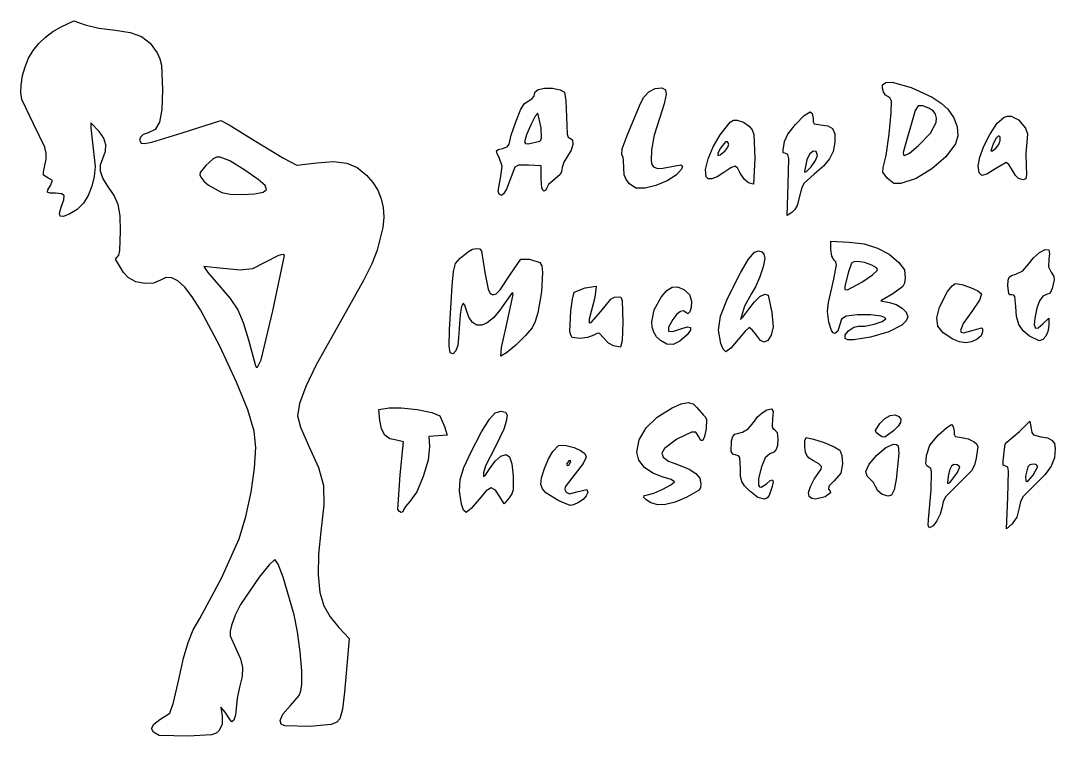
# Model space of a CAD drawing. Extents: x 9 to 275, y 2 to 94.
# Drawn here: x 8.7 to 141.3, y 2.8 to 94.5 of the extents above; entities that cross this region are included whole.
import ezdxf

# ---------------------------------------------------------------- set-up
doc = ezdxf.new("R2010")
doc.units = 0

msp = doc.modelspace()

# ---------------------------------------------------------------- linework, layer by layer
at = {"layer": 'Layer 1'}
for p, q in [((13.933568, 93.708082), (15.547242, 94.497579)), ((15.547242, 94.497579), (16.98968, 93.975795)), ((11.903407, 92.387916), (12.862474, 93.101543)), ((12.862474, 93.101543), (13.933568, 93.708082)), ((16.98968, 93.975795), (18.72854, 93.552859)), ((18.72854, 93.552859), (20.883649, 93.268727)), ((20.883649, 93.268727), (22.772785, 92.999261)), ((22.772785, 92.999261), (24.207067, 92.471511)), ((10.34085, 90.667576), (11.061241, 91.574245)), ((11.061241, 91.574245), (11.903407, 92.387916)), ((24.207067, 92.471511), (25.312226, 91.61704)), ((25.312226, 91.61704), (26.213997, 90.367412)), ((9.747109, 89.674954), (10.34085, 90.667576)), ((26.213997, 90.367412), (26.584507, 89.621832)), ((9.284893, 88.603423), (9.747109, 89.674954)), ((26.584507, 89.621832), (26.790624, 88.803472)), ((8.959076, 87.460029), (9.284893, 88.603423)), ((26.790624, 88.803472), (26.898787, 85.644068)), ((8.729327, 85.272425), (8.774532, 86.251816)), ((8.774532, 86.251816), (8.959076, 87.460029)), ((119.180032, 85.864862), (119.202657, 86.292688)), ((119.202657, 86.292688), (119.616898, 86.584785)), ((119.616898, 86.584785), (120.440391, 86.596081)), ((120.440391, 86.596081), (122.857081, 85.947601)), ((8.893683, 84.389069), (8.729327, 85.272425)), ((26.898787, 85.644068), (26.818501, 83.10321)), ((74.543029, 84.837414), (74.579782, 85.103183)), ((74.579782, 85.103183), (74.659507, 85.362338)), ((74.659507, 85.362338), (75.051096, 85.661955)), ((75.051096, 85.661955), (75.85618, 85.854502)), ((75.85618, 85.854502), (76.906434, 85.840138)), ((76.906434, 85.840138), (77.874976, 85.651699)), ((77.874976, 85.651699), (78.434926, 85.322024)), ((78.434926, 85.322024), (78.607811, 84.242867)), ((88.577155, 84.6483), (89.258975, 85.394196)), ((89.258975, 85.394196), (90.048972, 85.811702)), ((90.048972, 85.811702), (90.911776, 85.87286)), ((90.911776, 85.87286), (91.360701, 85.640261)), ((91.464609, 85.015648), (91.210643, 83.84522)), ((91.360701, 85.640261), (91.464609, 85.015648)), ((119.331403, 85.372433), (119.180032, 85.864862)), ((119.588217, 84.96631), (119.331403, 85.372433)), ((119.881921, 84.797401), (119.588217, 84.96631)), ((122.857081, 85.947601), (125.536624, 84.689903)), ((10.383176, 81.258916), (8.893683, 84.389069)), ((72.841252, 83.135075), (73.313919, 83.884454)), ((73.313919, 83.884454), (74.25726, 84.485491)), ((74.25726, 84.485491), (74.543029, 84.837414)), ((78.607811, 84.242867), (78.682243, 82.186845)), ((86.477929, 79.79655), (88.038881, 83.601973)), ((88.038881, 83.601973), (88.577155, 84.6483)), ((91.210643, 83.84522), (90.585945, 81.975179)), ((120.116549, 84.621734), (119.881921, 84.797401)), ((120.324999, 84.199386), (120.116549, 84.621734)), ((120.314669, 82.670702), (120.324999, 84.199386)), ((123.777959, 83.595981), (123.390481, 83.003128)), ((124.34145, 83.568987), (123.777959, 83.595981)), ((125.137771, 83.289784), (124.34145, 83.568987)), ((125.536624, 84.689903), (126.688682, 83.939679)), ((126.688682, 83.939679), (127.562915, 83.165646)), ((26.818501, 83.10321), (26.53064, 81.478524)), ((72.183025, 81.552943), (72.841252, 83.135075)), ((74.669924, 82.254804), (74.094422, 81.1587)), ((75.028315, 82.623819), (74.669924, 82.254804)), ((75.429277, 80.774718), (75.028315, 82.623819)), ((108.028526, 81.203058), (109.128271, 82.333409)), ((109.128271, 82.333409), (109.913674, 82.821845)), ((109.913674, 82.821845), (110.193082, 82.59482)), ((110.193082, 82.59482), (110.295453, 81.975179)), ((120.040827, 79.946534), (120.314669, 82.670702)), ((123.390481, 83.003128), (123.017345, 81.792056)), ((125.665066, 82.946585), (125.137771, 83.289784)), ((125.991912, 82.519398), (125.665066, 82.946585)), ((126.119734, 82.013429), (125.991912, 82.519398)), ((127.562915, 83.165646), (128.339652, 82.061931)), ((134.764229, 82.11439), (135.220405, 82.268152)), ((135.220405, 82.268152), (135.684967, 82.267439)), ((135.684967, 82.267439), (136.619646, 81.805847)), ((11.804324, 78.279494), (10.383176, 81.258916)), ((17.729268, 81.410734), (17.703866, 80.768238)), ((18.808219, 80.298395), (17.729268, 81.410734)), ((26.53064, 81.478524), (25.964701, 80.56)), ((29.419437, 80.106636), (34.366488, 81.710135)), ((34.366488, 81.710135), (35.430415, 81.133228)), ((35.430415, 81.133228), (38.611008, 79.160895)), ((71.598679, 79.828456), (72.183025, 81.552943)), ((74.094422, 81.1587), (73.559873, 79.886168)), ((78.682243, 82.186845), (78.767253, 79.965066)), ((90.585945, 81.975179), (89.928474, 79.829209)), ((98.402188, 79.858512), (99.652682, 81.501309)), ((99.652682, 81.501309), (100.080149, 81.733947)), ((100.080149, 81.733947), (100.568749, 81.741835)), ((100.568749, 81.741835), (101.366699, 81.474149)), ((101.366699, 81.474149), (102.110232, 80.960085)), ((102.110232, 80.960085), (102.504657, 80.500536)), ((107.049578, 79.933227), (108.028526, 81.203058)), ((110.295453, 81.975179), (110.321911, 81.517979)), ((110.321911, 81.517979), (110.443828, 81.263038)), ((110.443828, 81.263038), (111.22929, 81.128512)), ((111.22929, 81.128512), (112.193703, 81.020485)), ((112.193703, 81.020485), (112.78773, 80.657374)), ((123.017345, 81.792056), (122.14074, 78.659068)), ((125.323297, 80.074901), (126.049956, 81.433885)), ((126.049956, 81.433885), (126.119734, 82.013429)), ((128.339652, 82.061931), (128.776814, 80.890443)), ((132.931225, 79.90023), (133.896642, 81.340179)), ((133.896642, 81.340179), (134.764229, 82.11439)), ((136.619646, 81.805847), (137.529054, 80.736136)), ((17.703866, 80.768238), (17.902657, 79.223512)), ((19.391754, 79.418041), (18.808219, 80.298395)), ((24.070981, 79.577477), (23.966425, 79.192313)), ((24.444202, 79.910576), (24.070981, 79.577477)), ((25.050177, 80.137624), (24.444202, 79.910576)), ((25.964701, 80.56), (25.050177, 80.137624)), ((25.542709, 78.943484), (29.419437, 80.106636)), ((71.347655, 78.652012), (71.598679, 79.828456)), ((73.559873, 79.886168), (73.324342, 78.987868)), ((75.500823, 79.475724), (75.429277, 80.774718)), ((78.767253, 79.965066), (78.897161, 79.547897)), ((85.8304, 78.054446), (86.477929, 79.79655)), ((89.928474, 79.829209), (89.566556, 77.961292)), ((97.504907, 78.31331), (98.402188, 79.858512)), ((102.504657, 80.500536), (102.71543, 79.88987)), ((102.71543, 79.88987), (102.815788, 76.889656)), ((106.626564, 79.026355), (107.049578, 79.933227)), ((112.78773, 80.657374), (113.060153, 79.980629)), ((113.060153, 79.980629), (113.059758, 78.931706)), ((119.648528, 77.214916), (120.040827, 79.946534)), ((123.823326, 78.484101), (125.323297, 80.074901)), ((128.854875, 79.739204), (128.554311, 78.696242)), ((128.776814, 80.890443), (128.854875, 79.739204)), ((132.15936, 78.410617), (132.931225, 79.90023)), ((134.05439, 79.717401), (133.75362, 79.427241)), ((134.263796, 79.547691), (134.05439, 79.717401)), ((137.529054, 80.736136), (137.771791, 79.996834)), ((137.771791, 79.996834), (137.684868, 78.920781)), ((12.010884, 77.459249), (11.804324, 78.279494)), ((17.902657, 79.223512), (18.253889, 75.806707)), ((19.654557, 78.591903), (19.391754, 79.418041)), ((19.604968, 77.754931), (19.654557, 78.591903)), ((23.966425, 79.192313), (24.166446, 78.809074)), ((24.166446, 78.809074), (24.580201, 78.757118)), ((24.580201, 78.757118), (25.542709, 78.943484)), ((38.611008, 79.160895), (42.416055, 76.869813)), ((70.50212, 78.122845), (71.099745, 78.348138)), ((71.099745, 78.348138), (71.347655, 78.652012)), ((73.324342, 78.987868), (73.434939, 78.771334)), ((73.434939, 78.771334), (73.779721, 78.706598)), ((73.779721, 78.706598), (75.249778, 79.034403)), ((75.249778, 79.034403), (75.417947, 79.170378)), ((75.249778, 79.034403), (75.249778, 79.034403)), ((75.417947, 79.170378), (75.500823, 79.475724)), ((78.897161, 79.547897), (79.109897, 79.435179)), ((79.109897, 79.435179), (79.461374, 79.206255)), ((79.517711, 78.632279), (79.299586, 77.882441)), ((79.461374, 79.206255), (79.517711, 78.632279)), ((96.855433, 76.775493), (97.504907, 78.31331)), ((99.064653, 78.957583), (98.361404, 78.094623)), ((98.968498, 77.766955), (99.383335, 78.279579)), ((99.314282, 78.963675), (99.064653, 78.957583)), ((99.492085, 78.684177), (99.314282, 78.963675)), ((99.383335, 78.279579), (99.492085, 78.684177)), ((106.455258, 77.90604), (106.626564, 79.026355)), ((113.059758, 78.931706), (112.849476, 77.748116)), ((122.14074, 78.659068), (121.848982, 77.580532)), ((122.63855, 77.498428), (123.823326, 78.484101)), ((123.823326, 78.484101), (123.823326, 78.484101)), ((128.554311, 78.696242), (127.325746, 77.050782)), ((131.647506, 77.020426), (132.15936, 78.410617)), ((133.353401, 78.729623), (133.06829, 77.793468)), ((133.75362, 79.427241), (133.353401, 78.729623)), ((133.768231, 78.20892), (134.092098, 78.642591)), ((134.092098, 78.642591), (134.266826, 79.139134)), ((134.266826, 79.139134), (134.263796, 79.547691)), ((137.684868, 78.920781), (137.566763, 77.526347)), ((12.000349, 76.754068), (12.010884, 77.459249)), ((19.251326, 76.842076), (19.604968, 77.754931)), ((33.840555, 76.990445), (33.405852, 76.801517)), ((34.307446, 77.013154), (33.840555, 76.990445)), ((35.528504, 76.536068), (34.307446, 77.013154)), ((69.715631, 77.828108), (69.940749, 77.997134)), ((69.786862, 77.482252), (69.715631, 77.828108)), ((70.114535, 76.826048), (69.786862, 77.482252)), ((69.940749, 77.997134), (70.50212, 78.122845)), ((78.827675, 77.125932), (78.328107, 76.353569)), ((79.299586, 77.882441), (78.827675, 77.125932)), ((85.771832, 77.300148), (85.8304, 78.054446)), ((85.959635, 76.996771), (85.771832, 77.300148)), ((86.009768, 76.515446), (85.959635, 76.996771)), ((89.566556, 77.961292), (89.522481, 76.551376)), ((98.361404, 78.094623), (98.067558, 77.480375)), ((98.067558, 77.480375), (98.08599, 77.212811)), ((98.08599, 77.212811), (98.393902, 77.304236)), ((98.393902, 77.304236), (98.968498, 77.766955)), ((98.968498, 77.766955), (98.968498, 77.766955)), ((106.447842, 77.56936), (106.455258, 77.90604)), ((106.779362, 77.459623), (106.447842, 77.56936)), ((107.045098, 77.353628), (106.779362, 77.459623)), ((107.173918, 76.846274), (107.045098, 77.353628)), ((109.852688, 77.370072), (109.493459, 76.650769)), ((110.30621, 77.75311), (109.852688, 77.370072)), ((110.694966, 77.731609), (110.30621, 77.75311)), ((110.599475, 76.582722), (110.859897, 77.237297)), ((110.859897, 77.237297), (110.694966, 77.731609)), ((110.859897, 77.237297), (110.859897, 77.237297)), ((112.849476, 77.748116), (112.408268, 76.777289)), ((119.282831, 75.663883), (119.648528, 77.214916)), ((121.848982, 77.580532), (121.86504, 77.301644)), ((121.86504, 77.301644), (121.997676, 77.195445)), ((121.997676, 77.195445), (122.63855, 77.498428)), ((127.325746, 77.050782), (125.527508, 75.493647)), ((131.46212, 75.878744), (131.647506, 77.020426)), ((133.06829, 77.793468), (133.294079, 77.83356)), ((133.294079, 77.83356), (133.768231, 78.20892)), ((133.768231, 78.20892), (133.768231, 78.20892)), ((137.566763, 77.526347), (137.602682, 75.886892)), ((11.661276, 75.135213), (12.000349, 76.754068)), ((18.253889, 75.806707), (18.151048, 74.534515)), ((18.97591, 75.196899), (18.975942, 76.032594)), ((18.975942, 76.032594), (19.251326, 76.842076)), ((32.4423, 75.948857), (31.736855, 75.0583)), ((33.405852, 76.801517), (32.4423, 75.948857)), ((37.450449, 75.32256), (35.528504, 76.536068)), ((42.416055, 76.869813), (44.104436, 75.974155)), ((44.104436, 75.974155), (46.678887, 76.290537)), ((46.678887, 76.290537), (48.831979, 76.435288)), ((48.831979, 76.435288), (50.514398, 76.245734)), ((50.514398, 76.245734), (51.875434, 75.685076)), ((51.875434, 75.685076), (53.064379, 74.716514)), ((70.429379, 75.847371), (70.114535, 76.826048)), ((70.255646, 74.560755), (70.429379, 75.847371)), ((72.060627, 75.709922), (70.977398, 72.895676)), ((72.542906, 75.97007), (72.060627, 75.709922)), ((73.814816, 75.992144), (72.542906, 75.97007)), ((75.441008, 75.907401), (73.814816, 75.992144)), ((75.441008, 74.284716), (75.441008, 75.907401)), ((78.117799, 75.674082), (78.066523, 75.175754)), ((78.328107, 76.353569), (78.117799, 75.674082)), ((86.081627, 74.744832), (86.009768, 76.515446)), ((89.522481, 76.551376), (89.6266, 76.074402)), ((89.6266, 76.074402), (89.818537, 75.779408)), ((89.818537, 75.779408), (90.350113, 75.567423)), ((91.031201, 75.582414), (93.360206, 76.00498)), ((93.360206, 76.00498), (93.5378, 75.855683)), ((93.5378, 75.855683), (93.406019, 75.445973)), ((96.520489, 75.439821), (96.855433, 76.775493)), ((99.733348, 75.653052), (98.865453, 75.042932)), ((100.245164, 75.84672), (99.733348, 75.653052)), ((100.592249, 75.615589), (100.245164, 75.84672)), ((100.965951, 74.951314), (100.592249, 75.615589)), ((102.815788, 76.889656), (102.675453, 73.541366)), ((107.117673, 73.491285), (107.173918, 76.846274)), ((109.493459, 76.650769), (109.178034, 75.169102)), ((109.447932, 75.166664), (110.025283, 75.765191)), ((110.025283, 75.765191), (110.599475, 76.582722)), ((111.633411, 75.859708), (110.422182, 74.835857)), ((112.408268, 76.777289), (111.633411, 75.859708)), ((119.218021, 75.075122), (119.282831, 75.663883)), ((131.567559, 74.995307), (131.46212, 75.878744)), ((135.028297, 76.322883), (133.599067, 75.476216)), ((135.389261, 76.044935), (135.028297, 76.322883)), ((135.80688, 75.365653), (135.389261, 76.044935)), ((137.602682, 75.886892), (137.654574, 74.794019)), ((11.671665, 74.688957), (11.661276, 75.135213)), ((12.224191, 74.354815), (11.671665, 74.688957)), ((12.81984, 74.008953), (12.224191, 74.354815)), ((18.151048, 74.534515), (17.860716, 73.290896)), ((19.252118, 74.329516), (18.97591, 75.196899)), ((19.805455, 73.424972), (19.252118, 74.329516)), ((31.736855, 75.0583), (31.687089, 74.744472)), ((31.687089, 74.744472), (31.800123, 74.425348)), ((31.800123, 74.425348), (32.193444, 73.922282)), ((39.15135, 74.138239), (37.450449, 75.32256)), ((53.064379, 74.716514), (53.866049, 73.769196)), ((69.937675, 72.640315), (70.255646, 74.560755)), ((75.526907, 73.057119), (75.441008, 74.284716)), ((77.885512, 74.778577), (76.922675, 73.989376)), ((78.066523, 75.175754), (77.885512, 74.778577)), ((86.332761, 74.130473), (86.081627, 74.744832)), ((90.350113, 75.567423), (91.031201, 75.582414)), ((92.784986, 74.732724), (91.596777, 73.98331)), ((93.406019, 75.445973), (92.784986, 74.732724)), ((96.566795, 74.501054), (96.520489, 75.439821)), ((96.843438, 74.217899), (96.566795, 74.501054)), ((98.013536, 74.493735), (97.332607, 74.217092)), ((98.865453, 75.042932), (98.013536, 74.493735)), ((101.515108, 74.124123), (100.965951, 74.951314)), ((110.422182, 74.835857), (109.169566, 73.690677)), ((109.178034, 75.169102), (109.255138, 75.06889)), ((109.255138, 75.06889), (109.447932, 75.166664)), ((119.798169, 74.300137), (119.218021, 75.075122)), ((120.627187, 73.646135), (119.798169, 74.300137)), ((119.798169, 74.300137), (119.798169, 74.300137)), ((123.49411, 74.2678), (121.560065, 73.616202)), ((125.527508, 75.493647), (123.49411, 74.2678)), ((131.921371, 74.640803), (131.567559, 74.995307)), ((132.579794, 74.804637), (131.921371, 74.640803)), ((133.599067, 75.476216), (132.579794, 74.804637)), ((136.233217, 74.642488), (135.80688, 75.365653)), ((136.615147, 74.259043), (136.233217, 74.642488)), ((137.654574, 74.794019), (137.547381, 74.224519)), ((12.197206, 72.81479), (12.535104, 73.373043)), ((12.535104, 73.373043), (12.81984, 74.008953)), ((17.860716, 73.290896), (17.394832, 72.093611)), ((20.706723, 72.103604), (19.805455, 73.424972)), ((32.193444, 73.922282), (32.821559, 73.394042)), ((32.821559, 73.394042), (34.518786, 72.453117)), ((40.048374, 73.35263), (39.15135, 74.138239)), ((40.236437, 72.853341), (40.048374, 73.35263)), ((53.866049, 73.769196), (54.485555, 72.7594)), ((75.636863, 72.759437), (75.526907, 73.057119)), ((76.146564, 73.078674), (76.042936, 72.784317)), ((76.374547, 73.518134), (76.146564, 73.078674)), ((76.922675, 73.989376), (76.374547, 73.518134)), ((86.751355, 73.602512), (86.332761, 74.130473)), ((87.575098, 73.029551), (86.751355, 73.602512)), ((86.751355, 73.602512), (86.751355, 73.602512)), ((88.752017, 73.019057), (87.575098, 73.029551)), ((90.149689, 73.358499), (88.752017, 73.019057)), ((91.596777, 73.98331), (90.149689, 73.358499)), ((97.332607, 74.217092), (96.843438, 74.217899)), ((102.035108, 73.704086), (101.515108, 74.124123)), ((102.675453, 73.541366), (102.035108, 73.704086)), ((102.035108, 73.704086), (102.035108, 73.704086)), ((106.96058, 69.522944), (107.117673, 73.491285)), ((107.117673, 73.491285), (107.117673, 73.491285)), ((108.872261, 73.196886), (108.720898, 72.661845)), ((109.169566, 73.690677), (108.872261, 73.196886)), ((121.560065, 73.616202), (120.627187, 73.646135)), ((137.220956, 74.079244), (136.615147, 74.259043)), ((136.615147, 74.259043), (136.615147, 74.259043)), ((137.547381, 74.224519), (137.220956, 74.079244)), ((12.159838, 72.518083), (12.197206, 72.81479)), ((12.47908, 72.400501), (12.159838, 72.518083)), ((13.211009, 72.379623), (12.47908, 72.400501)), ((13.951058, 72.3207), (13.211009, 72.379623)), ((14.287915, 72.073755), (13.951058, 72.3207)), ((14.263338, 71.533523), (14.287915, 72.073755)), ((17.394832, 72.093611), (16.768834, 71.097024)), ((21.223602, 70.91486), (20.706723, 72.103604)), ((34.518786, 72.453117), (35.571204, 72.262112)), ((35.571204, 72.262112), (37.123811, 72.215447)), ((37.123811, 72.215447), (38.696823, 72.306332)), ((38.696823, 72.306332), (39.810453, 72.527979)), ((39.810453, 72.527979), (40.236437, 72.853341)), ((39.810453, 72.527979), (39.810453, 72.527979)), ((54.485555, 72.7594), (54.923661, 71.681692)), ((54.923661, 71.681692), (55.181132, 70.530635)), ((70.056073, 72.256882), (69.937675, 72.640315)), ((69.937675, 72.640315), (69.937675, 72.640315)), ((70.340731, 72.097401), (70.056073, 72.256882)), ((70.621965, 72.283863), (70.340731, 72.097401)), ((70.977398, 72.895676), (70.621965, 72.283863)), ((75.793786, 72.661939), (75.636863, 72.759437)), ((76.042936, 72.784317), (75.793786, 72.661939)), ((108.720898, 72.661845), (108.26052, 70.802977)), ((13.687778, 69.840462), (13.919085, 70.594743)), ((13.919085, 70.594743), (14.263338, 71.533523)), ((15.985, 70.304024), (15.045609, 69.717502)), ((16.768834, 71.097024), (15.985, 70.304024)), ((21.460012, 69.499496), (21.223602, 70.91486)), ((55.181132, 70.530635), (55.258734, 69.300794)), ((108.26052, 70.802977), (107.954901, 70.277923)), ((13.788908, 69.450244), (13.687778, 69.840462)), ((14.236757, 69.412964), (13.788908, 69.450244)), ((15.045609, 69.717502), (14.236757, 69.412964)), ((21.519872, 67.498265), (21.460012, 69.499496)), ((55.258734, 69.300794), (55.15723, 67.986733)), ((107.554214, 69.917104), (106.96058, 69.522944)), ((107.954901, 70.277923), (107.554214, 69.917104)), ((55.15723, 67.986733), (54.419968, 65.084215)), ((21.439946, 65.022689), (21.519872, 67.498265)), ((21.312611, 64.453147), (21.439946, 65.022689)), ((54.419968, 65.084215), (53.72101, 63.325474)), ((66.114521, 64.904674), (66.642038, 65.198231)), ((66.642038, 65.198231), (67.157187, 65.309531)), ((67.157187, 65.309531), (67.571245, 65.235055)), ((67.571245, 65.235055), (67.795493, 64.971289)), ((102.766145, 64.808159), (103.296925, 64.979037)), ((103.296925, 64.979037), (103.714757, 64.887142)), ((112.553231, 65.178903), (112.553231, 66.241515)), ((112.553231, 66.241515), (114.914753, 66.117569)), ((112.673825, 64.322488), (112.553231, 65.178903)), ((114.914753, 66.117569), (116.826851, 65.873009)), ((116.826851, 65.873009), (118.532244, 65.352239)), ((118.532244, 65.352239), (120.025331, 64.557562)), ((139.329539, 64.767827), (140.053097, 65.152577)), ((140.053097, 65.152577), (140.52357, 65.124395)), ((140.52357, 65.124395), (140.61513, 64.670124)), ((20.864546, 63.926651), (21.108813, 64.182154)), ((21.004637, 63.701289), (20.864546, 63.926651)), ((21.51361, 62.867018), (21.004637, 63.701289)), ((21.108813, 64.182154), (21.312611, 64.453147)), ((41.767357, 64.386181), (40.009041, 63.496848)), ((41.056331, 57.299931), (42.550961, 64.406845)), ((42.352883, 64.530831), (41.767357, 64.386181)), ((42.550961, 64.406845), (42.352883, 64.530831)), ((64.480958, 63.353222), (65.041168, 64.059555)), ((65.041168, 64.059555), (66.114521, 64.904674)), ((67.795493, 64.971289), (68.207865, 62.231806)), ((71.505301, 62.004428), (72.819548, 63.947325)), ((72.819548, 63.947325), (73.951162, 63.922884)), ((73.951162, 63.922884), (75.266609, 63.510197)), ((100.981781, 62.175873), (102.028372, 63.920601)), ((102.028372, 63.920601), (102.766145, 64.808159)), ((103.714757, 64.887142), (103.988352, 64.551809)), ((104.086423, 63.992368), (103.914269, 62.959943)), ((103.988352, 64.551809), (104.086423, 63.992368)), ((112.988542, 63.797987), (112.673825, 64.322488)), ((113.208287, 63.564715), (112.988542, 63.797987)), ((120.025331, 64.557562), (121.300511, 63.491282)), ((137.896628, 63.297446), (138.546261, 64.104624)), ((138.546261, 64.104624), (139.329539, 64.767827)), ((140.520491, 63.892715), (140.445217, 62.963344)), ((140.61513, 64.670124), (140.520491, 63.892715)), ((21.901426, 62.216406), (21.51361, 62.867018)), ((33.807648, 62.811629), (32.221746, 62.979989)), ((32.221746, 62.979989), (32.716052, 62.229607)), ((36.861011, 62.50907), (33.807648, 62.811629)), ((38.456906, 62.697605), (36.861011, 62.50907)), ((40.009041, 63.496848), (38.456906, 62.697605)), ((53.72101, 63.325474), (52.675188, 61.188726)), ((64.027276, 60.526289), (64.215718, 62.328018)), ((64.215718, 62.328018), (64.480958, 63.353222)), ((75.266609, 63.510197), (75.506429, 63.069136)), ((75.506429, 63.069136), (75.613781, 62.211469)), ((103.914269, 62.959943), (103.485315, 61.644036)), ((112.966667, 61.367983), (113.278847, 63.188306)), ((113.278847, 63.188306), (113.208287, 63.564715)), ((115.22638, 63.425163), (114.852371, 62.289549)), ((115.518626, 63.595557), (115.22638, 63.425163)), ((115.991186, 63.630734), (115.518626, 63.595557)), ((116.87994, 63.494256), (115.991186, 63.630734)), ((117.82145, 63.166131), (116.87994, 63.494256)), ((118.432345, 62.826245), (117.82145, 63.166131)), ((117.90717, 61.929908), (118.498897, 62.47899)), ((118.540785, 62.665692), (118.432345, 62.826245)), ((118.498897, 62.47899), (118.540785, 62.665692)), ((121.300511, 63.491282), (122.003635, 62.542542)), ((122.003635, 62.542542), (122.097487, 61.481654)), ((136.259897, 62.014007), (137.168052, 62.442227)), ((137.168052, 62.442227), (137.896628, 63.297446)), ((140.445217, 62.963344), (140.802428, 62.256393)), ((22.56108, 61.526462), (21.901426, 62.216406)), ((23.487445, 61.028956), (22.56108, 61.526462)), ((24.625829, 60.80127), (23.487445, 61.028956)), ((26.633179, 61.22287), (25.749862, 60.860282)), ((27.340619, 61.56744), (26.633179, 61.22287)), ((28.088618, 61.543658), (27.340619, 61.56744)), ((28.891632, 61.135445), (28.088618, 61.543658)), ((29.76412, 60.326723), (28.891632, 61.135445)), ((32.716052, 62.229607), (34.103087, 60.624093)), ((52.675188, 61.188726), (48.515194, 53.820726)), ((68.207865, 62.231806), (68.636564, 60.086776)), ((70.167886, 59.981182), (71.505301, 62.004428)), ((75.613781, 62.211469), (75.488564, 59.734048)), ((99.306837, 58.898193), (100.981781, 62.175873)), ((103.485315, 61.644036), (102.930397, 60.386822)), ((112.24869, 58.388354), (112.966667, 61.367983)), ((114.852371, 62.289549), (114.375455, 60.455104)), ((116.543229, 60.984539), (117.90717, 61.929908)), ((122.097487, 61.481654), (122.005074, 60.867217)), ((135.27212, 60.515703), (135.293481, 61.226297)), ((135.293481, 61.226297), (135.411397, 61.631221)), ((135.411397, 61.631221), (135.706619, 61.852963)), ((135.706619, 61.852963), (136.259897, 62.014007)), ((140.802428, 62.256393), (141.131658, 61.712728)), ((141.20821, 61.288608), (140.934759, 60.173512)), ((141.131658, 61.712728), (141.20821, 61.288608)), ((25.749862, 60.860282), (24.625829, 60.80127)), ((30.720538, 59.101414), (29.76412, 60.326723)), ((34.103087, 60.624093), (35.590942, 58.905322)), ((63.674507, 54.850317), (64.027276, 60.526289)), ((68.636564, 60.086776), (68.913143, 59.538837)), ((69.664129, 59.487052), (70.167886, 59.981182)), ((75.488564, 59.734048), (75.005914, 57.053407)), ((79.440545, 58.812949), (79.680181, 59.689071)), ((79.680181, 59.689071), (81.091577, 60.241938)), ((81.091577, 60.241938), (82.509603, 60.466216)), ((82.509603, 60.466216), (82.306662, 59.010968)), ((90.809072, 59.052378), (91.538175, 59.909964)), ((91.538175, 59.909964), (92.214648, 60.342762)), ((92.214648, 60.342762), (92.91672, 60.37729)), ((92.91672, 60.37729), (93.722619, 60.040068)), ((93.722619, 60.040068), (94.458979, 59.418767)), ((102.930397, 60.386822), (102.38035, 59.530477)), ((114.375455, 60.455104), (114.350939, 60.044113)), ((114.350939, 60.044113), (114.719374, 59.999095)), ((114.719374, 59.999095), (116.543229, 60.984539)), ((116.543229, 60.984539), (116.543229, 60.984539)), ((121.778598, 60.418361), (120.4981, 59.486873)), ((122.005074, 60.867217), (121.778598, 60.418361)), ((126.505507, 57.78377), (127.534655, 59.786591)), ((127.534655, 59.786591), (128.097596, 60.517816)), ((128.097596, 60.517816), (128.518118, 60.806584)), ((128.518118, 60.806584), (129.378589, 60.660674)), ((129.378589, 60.660674), (130.452052, 60.30447)), ((130.452052, 60.30447), (131.394371, 59.872525)), ((131.394371, 59.872525), (131.86141, 59.499393)), ((135.365698, 59.510627), (135.27212, 60.515703)), ((140.934759, 60.173512), (140.667518, 59.584366)), ((31.775342, 57.44344), (30.720538, 59.101414)), ((35.590942, 58.905322), (36.564865, 57.450047)), ((68.913143, 59.538837), (69.250773, 59.339266)), ((69.250773, 59.339266), (69.664129, 59.487052)), ((71.038737, 58.676543), (70.154258, 57.39237)), ((70.950201, 55.234623), (71.864768, 59.396094)), ((71.667052, 59.557971), (71.038737, 58.676543)), ((71.820019, 59.618505), (71.667052, 59.557971)), ((71.864768, 59.396094), (71.820019, 59.618505)), ((79.221191, 57.303335), (79.440545, 58.812949)), ((82.306662, 59.010968), (81.611744, 56.2224)), ((83.098214, 57.210178), (84.385802, 58.800252)), ((84.385802, 58.800252), (84.822608, 59.052068)), ((84.822608, 59.052068), (85.318786, 59.110651)), ((85.318786, 59.110651), (85.631397, 59.035392)), ((85.631397, 59.035392), (85.802014, 58.636951)), ((85.802014, 58.636951), (85.895347, 55.869417)), ((89.918782, 57.434989), (90.809072, 59.052378)), ((94.458979, 59.418767), (94.705777, 58.536933)), ((94.705777, 58.536933), (94.680412, 57.744885)), ((98.412331, 56.599534), (99.306837, 58.898193)), ((102.38035, 59.530477), (101.493915, 57.912761)), ((102.040453, 57.522299), (102.772212, 58.473759)), ((102.772212, 58.473759), (103.486297, 59.124528)), ((103.486297, 59.124528), (104.105909, 59.420111)), ((104.105909, 59.420111), (104.554249, 59.306014)), ((104.554249, 59.306014), (105.011209, 57.079797)), ((112.135221, 57.217842), (112.24869, 58.388354)), ((120.4981, 59.486873), (118.988524, 58.586782)), ((118.988524, 58.586782), (120.074766, 58.39278)), ((120.074766, 58.39278), (120.959923, 58.116216)), ((131.628466, 58.687979), (130.620756, 57.206625)), ((131.86141, 59.499393), (131.628466, 58.687979)), ((135.516301, 59.347417), (135.365698, 59.510627)), ((135.766008, 59.339218), (135.516301, 59.347417)), ((136.020952, 59.324771), (135.766008, 59.339218)), ((136.170974, 59.122989), (136.020952, 59.324771)), ((136.259897, 57.843536), (136.170974, 59.122989)), ((139.306543, 58.597425), (138.958281, 57.648938)), ((139.723198, 59.191686), (139.306543, 58.597425)), ((140.19123, 59.3974), (139.723198, 59.191686)), ((140.667518, 59.584366), (140.19123, 59.3974)), ((34.237938, 52.765178), (31.775342, 57.44344)), ((36.564865, 57.450047), (37.26312, 55.818425)), ((39.552023, 51.023376), (41.056331, 57.299931)), ((41.056331, 57.299931), (41.056331, 57.299931)), ((65.234303, 57.860854), (65.050899, 56.813889)), ((65.430835, 58.268512), (65.234303, 57.860854)), ((65.636836, 58.040529), (65.430835, 58.268512)), ((65.833969, 57.4924), (65.636836, 58.040529)), ((66.179339, 56.488032), (65.833969, 57.4924)), ((70.154258, 57.39237), (69.316219, 56.428176)), ((75.005914, 57.053407), (74.666476, 55.941713)), ((79.10526, 54.670178), (79.221191, 57.303335)), ((81.853847, 55.810043), (83.098214, 57.210178)), ((89.607711, 55.903435), (89.918782, 57.434989)), ((93.289907, 57.236807), (92.828152, 56.864619)), ((93.676294, 57.310377), (93.289907, 57.236807)), ((93.974556, 57.078626), (93.676294, 57.310377)), ((94.258023, 56.902496), (93.974556, 57.078626)), ((94.512234, 57.162327), (94.258023, 56.902496)), ((94.680412, 57.744885), (94.512234, 57.162327)), ((101.493915, 57.912761), (100.98212, 56.211256)), ((101.293005, 56.475529), (102.040453, 57.522299)), ((105.011209, 57.079797), (105.17148, 55.25436)), ((112.297875, 55.87059), (112.135221, 57.217842)), ((120.959923, 58.116216), (121.712438, 57.665568)), ((121.712438, 57.665568), (122.235177, 57.116948)), ((122.235177, 57.116948), (122.431008, 56.546468)), ((126.158001, 56.398067), (126.505507, 57.78377)), ((130.620756, 57.206625), (129.543433, 55.677876)), ((136.357919, 56.570572), (136.259897, 57.843536)), ((138.958281, 57.648938), (138.69543, 56.380547)), ((37.26312, 55.818425), (37.923972, 53.570609)), ((65.050899, 56.813889), (64.860128, 53.858067)), ((66.6323, 55.817555), (66.179339, 56.488032)), ((67.182661, 55.478649), (66.6323, 55.817555)), ((68.534812, 55.786278), (67.820228, 55.468997)), ((69.316219, 56.428176), (68.534812, 55.786278)), ((74.666476, 55.941713), (74.28079, 55.145017)), ((81.611744, 56.2224), (81.580346, 55.771607)), ((81.580346, 55.771607), (81.853847, 55.810043)), ((85.895347, 55.869417), (85.828444, 53.470767)), ((89.669818, 55.199983), (89.607711, 55.903435)), ((92.303786, 56.200517), (91.752721, 55.224984)), ((92.828152, 56.864619), (92.303786, 56.200517)), ((98.171345, 54.824565), (98.412331, 56.599534)), ((100.98212, 56.211256), (101.293005, 56.475529)), ((112.645922, 54.779747), (112.297875, 55.87059)), ((113.945041, 56.242549), (113.68212, 55.437603)), ((114.528786, 56.605712), (113.945041, 56.242549)), ((115.97304, 56.807663), (114.528786, 56.605712)), ((117.647012, 56.795845), (115.97304, 56.807663)), ((119.031871, 56.604684), (117.647012, 56.795845)), ((118.11587, 55.597037), (119.158389, 55.945448)), ((119.453748, 56.45261), (119.031871, 56.604684)), ((119.158389, 55.945448), (119.608786, 56.268612)), ((119.608786, 56.268612), (119.453748, 56.45261)), ((122.212316, 56.025015), (121.686523, 55.466087)), ((122.431008, 56.546468), (122.212316, 56.025015)), ((126.290009, 55.33848), (126.158001, 56.398067)), ((136.667402, 55.551191), (136.357919, 56.570572)), ((138.69543, 56.380547), (138.632351, 55.507216)), ((139.753597, 55.630293), (140.493231, 56.369926)), ((140.493231, 56.369926), (140.493231, 55.363821)), ((63.668553, 52.810677), (63.674507, 54.850317)), ((67.820228, 55.468997), (67.182661, 55.478649)), ((70.358545, 52.59364), (70.950201, 55.234623)), ((70.950201, 55.234623), (70.950201, 55.234623)), ((74.28079, 55.145017), (73.413303, 54.123529)), ((79.227935, 54.167033), (79.10526, 54.670178)), ((82.580653, 54.414535), (82.195408, 54.189836)), ((82.852477, 54.443614), (82.580653, 54.414535)), ((83.461259, 53.785375), (82.852477, 54.443614)), ((89.87725, 54.554152), (89.669818, 55.199983)), ((90.230182, 53.977997), (89.87725, 54.554152)), ((91.752721, 55.224984), (91.754893, 54.709064)), ((91.754893, 54.709064), (92.318982, 54.64385)), ((92.318982, 54.64385), (93.453667, 55.020436)), ((93.453667, 55.020436), (94.204754, 55.246564)), ((94.576192, 54.825246), (94.142831, 54.238723)), ((94.204754, 55.246564), (94.587881, 55.171346)), ((94.587881, 55.171346), (94.576192, 54.825246)), ((98.456959, 53.117956), (98.171345, 54.824565)), ((101.58227, 54.708102), (100.675132, 53.611845)), ((102.117556, 55.164067), (101.58227, 54.708102)), ((102.49588, 54.873371), (102.117556, 55.164067)), ((103.025637, 54.174463), (102.49588, 54.873371)), ((105.17148, 55.25436), (104.907297, 54.174641)), ((112.861115, 54.465838), (112.645922, 54.779747)), ((113.088632, 54.378462), (112.861115, 54.465838)), ((113.456173, 54.706461), (113.088632, 54.378462)), ((113.68212, 55.437603), (113.456173, 54.706461)), ((114.421029, 54.243553), (114.861634, 54.800927)), ((114.861634, 54.800927), (115.495183, 55.226725)), ((115.495183, 55.226725), (116.106502, 55.323997)), ((116.106502, 55.323997), (116.944238, 55.34826)), ((116.944238, 55.34826), (118.11587, 55.597037)), ((120.003795, 54.627823), (117.661624, 53.929925)), ((121.686523, 55.466087), (120.003795, 54.627823)), ((126.95753, 54.469961), (126.290009, 55.33848)), ((128.216564, 53.65746), (126.95753, 54.469961)), ((129.543433, 55.677876), (129.192898, 54.792043)), ((129.192898, 54.792043), (129.290509, 54.57562)), ((129.290509, 54.57562), (129.570217, 54.502408)), ((129.570217, 54.502408), (130.676452, 54.762256)), ((130.676452, 54.762256), (131.882792, 55.12329)), ((132.026564, 54.632081), (131.828946, 54.118704)), ((131.882792, 55.12329), (132.01484, 54.991221)), ((132.01484, 54.991221), (132.026564, 54.632081)), ((137.211471, 54.735677), (136.667402, 55.551191)), ((138.013254, 54.074317), (137.211471, 54.735677)), ((138.632351, 55.507216), (138.782727, 55.094579)), ((138.782727, 55.094579), (139.153996, 55.137362)), ((139.153996, 55.137362), (139.753597, 55.630293)), ((140.392503, 54.64635), (140.122991, 54.041888)), ((140.493231, 55.363821), (140.392503, 54.64635)), ((37.923972, 53.570609), (38.780012, 50.413375)), ((48.515194, 53.820726), (46.603774, 50.377538)), ((64.860128, 53.858067), (64.761588, 52.892347)), ((73.413303, 54.123529), (72.174699, 52.919031)), ((79.421018, 53.891719), (79.227935, 54.167033)), ((80.402616, 53.752956), (79.421018, 53.891719)), ((81.393735, 53.88129), (80.402616, 53.752956)), ((82.195408, 54.189836), (81.393735, 53.88129)), ((84.069197, 53.155471), (83.461259, 53.785375)), ((84.689566, 52.822483), (84.069197, 53.155471)), ((85.828444, 53.470767), (85.613124, 52.6625)), ((90.728789, 53.483572), (90.230182, 53.977997)), ((91.545513, 53.03254), (90.728789, 53.483572)), ((90.728789, 53.483572), (90.728789, 53.483572)), ((93.205625, 53.399741), (92.355489, 53.001138)), ((94.142831, 54.238723), (93.205625, 53.399741)), ((98.775033, 52.370508), (98.456959, 53.117956)), ((98.456959, 53.117956), (98.456959, 53.117956)), ((100.675132, 53.611845), (99.736953, 52.515588)), ((103.557057, 53.521146), (103.025637, 54.174463)), ((104.038314, 53.303402), (103.557057, 53.521146)), ((104.483648, 53.521233), (104.038314, 53.303402)), ((104.907297, 54.174641), (104.483648, 53.521233)), ((114.388544, 53.751551), (114.421029, 54.243553)), ((114.765595, 53.581753), (114.388544, 53.751551)), ((114.388544, 53.751551), (114.388544, 53.751551)), ((115.507408, 53.571473), (114.765595, 53.581753)), ((117.661624, 53.929925), (115.507408, 53.571473)), ((129.045421, 53.338907), (128.216564, 53.65746)), ((128.216564, 53.65746), (128.216564, 53.65746)), ((129.84927, 53.199812), (129.045421, 53.338907)), ((130.617226, 53.321609), (129.84927, 53.199812)), ((131.318143, 53.654894), (130.617226, 53.321609)), ((131.828946, 54.118704), (131.318143, 53.654894)), ((139.273627, 53.475489), (138.013254, 54.074317)), ((138.013254, 54.074317), (138.013254, 54.074317)), ((139.733698, 53.62631), (139.273627, 53.475489)), ((140.122991, 54.041888), (139.733698, 53.62631)), ((36.384852, 48.156533), (34.237938, 52.765178)), ((63.792521, 51.902123), (63.668553, 52.810677)), ((64.166825, 51.802693), (63.792521, 51.902123)), ((64.510167, 52.169996), (64.166825, 51.802693)), ((64.761588, 52.892347), (64.510167, 52.169996)), ((70.270026, 51.495178), (70.358545, 52.59364)), ((70.986449, 51.915065), (70.270026, 51.495178)), ((72.174699, 52.919031), (70.986449, 51.915065)), ((85.613124, 52.6625), (84.689566, 52.822483)), ((84.689566, 52.822483), (84.689566, 52.822483)), ((92.355489, 53.001138), (91.545513, 53.03254)), ((99.127033, 52.059623), (98.775033, 52.370508)), ((99.736953, 52.515588), (99.127033, 52.059623)), ((38.780012, 50.413375), (38.927085, 50.10338)), ((39.100449, 50.088621), (39.552023, 51.023376)), ((38.927085, 50.10338), (39.100449, 50.088621)), ((46.603774, 50.377538), (45.26105, 47.595027)), ((37.827345, 44.594428), (36.384852, 48.156533)), ((45.26105, 47.595027), (44.470135, 45.434071)), ((44.470135, 45.434071), (44.214144, 43.855544)), ((92.213715, 44.853067), (93.390859, 45.361914)), ((93.390859, 45.361914), (94.289325, 45.544418)), ((94.289325, 45.544418), (94.939691, 45.401358)), ((94.939691, 45.401358), (95.372535, 44.933512)), ((38.637693, 41.877423), (37.827345, 44.594428)), ((44.214144, 43.855544), (44.585904, 42.375249)), ((54.630156, 44.677135), (55.968722, 44.877866)), ((54.765863, 43.264828), (54.630156, 44.677135)), ((55.968722, 44.877866), (57.501666, 44.879242)), ((57.501666, 44.879242), (59.54181, 44.637967)), ((59.54181, 44.637967), (61.415743, 44.260494)), ((61.415743, 44.260494), (62.450057, 43.853278)), ((62.450057, 43.853278), (63.050982, 42.473248)), ((68.802023, 43.420359), (69.561689, 44.224968)), ((69.561689, 44.224968), (70.249319, 44.439623)), ((70.249319, 44.439623), (70.879123, 44.326564)), ((70.879123, 44.326564), (71.064989, 43.945734)), ((71.064989, 43.945734), (70.958795, 43.11172)), ((90.290278, 43.655927), (92.213715, 44.853067)), ((95.372535, 44.933512), (96.242607, 43.920291)), ((96.242607, 43.920291), (96.5068, 43.676934)), ((103.164165, 43.695437), (103.761216, 44.24002)), ((103.761216, 44.24002), (104.383392, 44.594978)), ((104.383392, 44.594978), (104.978556, 44.721845)), ((104.978556, 44.721845), (105.154886, 44.405168)), ((105.154886, 44.405168), (105.094318, 43.486671)), ((119.480799, 43.482727), (120.162982, 43.876989)), ((120.162982, 43.876989), (120.798034, 43.987588)), ((120.798034, 43.987588), (121.287588, 43.776821)), ((121.287588, 43.776821), (121.53583, 43.404464)), ((54.989251, 42.162819), (54.765863, 43.264828)), ((63.050982, 42.473248), (63.378416, 41.364304)), ((67.79595, 41.784827), (68.802023, 43.420359)), ((70.958795, 43.11172), (70.657141, 42.117656)), ((88.880423, 42.288698), (90.290278, 43.655927)), ((96.5068, 43.676934), (96.641456, 43.367505)), ((96.641456, 43.367505), (96.588174, 42.226958)), ((101.961214, 42.159235), (102.644372, 42.999694)), ((102.644372, 42.999694), (103.164165, 43.695437)), ((105.094318, 43.486671), (105.036314, 42.470449)), ((105.036314, 42.470449), (105.140408, 42.222327)), ((118.288762, 41.956312), (118.849851, 42.842502)), ((118.849851, 42.842502), (119.480799, 43.482727)), ((121.204758, 42.531504), (120.586743, 41.928858)), ((121.51467, 43.006366), (121.204758, 42.531504)), ((121.53583, 43.404464), (121.51467, 43.006366)), ((127.432277, 42.352501), (128.049683, 42.746289)), ((128.049683, 42.746289), (128.267202, 42.497581)), ((128.267202, 42.497581), (128.357675, 41.899623)), ((136.752403, 41.829067), (138.088342, 43.169623)), ((138.088342, 43.169623), (138.232453, 42.218511)), ((38.888168, 39.80408), (38.637693, 41.877423)), ((44.585904, 42.375249), (45.617311, 40.045544)), ((55.419337, 41.371841), (54.989251, 42.162819)), ((56.058803, 40.888697), (55.419337, 41.371841)), ((62.213044, 41.279185), (61.047675, 41.194067)), ((61.047675, 41.194067), (61.127981, 39.89521)), ((63.378416, 41.364304), (62.213044, 41.279185)), ((66.369099, 39.0774), (67.79595, 41.784827)), ((70.657141, 42.117656), (69.540814, 39.846679)), ((88.013204, 40.787974), (88.880423, 42.288698)), ((94.702455, 41.748154), (92.84025, 40.844814)), ((95.270407, 41.749881), (94.702455, 41.748154)), ((95.630165, 41.167058), (95.270407, 41.749881)), ((95.905378, 40.67901), (95.630165, 41.167058)), ((96.390851, 41.216117), (96.161096, 40.697748)), ((96.588174, 42.226958), (96.390851, 41.216117)), ((99.829785, 40.642873), (100.004308, 41.202396)), ((100.004308, 41.202396), (100.241329, 41.475129)), ((100.241329, 41.475129), (101.264342, 41.733436)), ((101.264342, 41.733436), (101.961214, 42.159235)), ((105.140408, 42.222327), (105.344493, 42.084419)), ((105.344493, 42.084419), (105.668875, 41.690077)), ((105.668875, 41.690077), (105.775577, 40.850145)), ((118.36287, 41.723647), (118.288762, 41.956312)), ((118.650746, 41.475668), (118.36287, 41.723647)), ((119.104216, 41.17215), (118.650746, 41.475668)), ((118.650746, 41.475668), (118.650746, 41.475668)), ((119.470182, 41.121261), (119.104216, 41.17215)), ((120.586743, 41.928858), (119.470182, 41.121261)), ((125.247734, 40.073031), (126.380373, 41.405734)), ((126.380373, 41.405734), (127.432277, 42.352501)), ((128.357675, 41.899623), (128.384134, 41.440715)), ((128.384134, 41.440715), (128.50794, 41.185964)), ((128.50794, 41.185964), (129.314188, 41.052956)), ((135.132623, 40.488512), (136.752403, 41.829067)), ((138.232453, 42.218511), (138.340756, 41.70088)), ((138.340756, 41.70088), (138.525156, 41.402146)), ((138.525156, 41.402146), (139.463354, 41.171117)), ((139.463354, 41.171117), (140.326984, 41.021611)), ((38.716328, 37.128209), (38.888168, 39.80408)), ((45.617311, 40.045544), (46.915292, 37.207295)), ((56.910331, 40.710191), (56.058803, 40.888697)), ((57.801561, 40.516119), (56.910331, 40.710191)), ((57.370788, 36.26643), (57.801561, 40.516119)), ((61.127981, 39.89521), (60.938829, 38.16806)), ((69.540814, 39.846679), (68.326013, 37.42967)), ((76.917019, 39.278512), (77.682376, 40.036548)), ((77.682376, 40.036548), (78.084502, 40.104894)), ((78.084502, 40.104894), (78.653846, 40.033149)), ((78.653846, 40.033149), (79.677512, 39.772057)), ((87.717675, 39.190346), (88.013204, 40.787974)), ((92.84025, 40.844814), (91.256973, 39.654576)), ((96.161096, 40.697748), (95.905378, 40.67901)), ((99.795748, 39.289067), (99.829785, 40.642873)), ((105.728044, 40.056703), (105.565326, 39.52697)), ((105.775577, 40.850145), (105.728044, 40.056703)), ((109.220892, 39.853512), (109.23854, 40.700619)), ((109.300521, 39.200479), (109.220892, 39.853512)), ((109.23854, 40.700619), (109.402832, 41.052956)), ((109.402832, 41.052956), (110.346348, 40.860687)), ((110.346348, 40.860687), (111.715221, 40.407788)), ((111.715221, 40.407788), (113.00544, 39.880117)), ((113.00544, 39.880117), (113.712995, 39.463534)), ((118.45736, 38.821639), (119.61934, 39.796558)), ((119.61934, 39.796558), (120.583125, 40.206289)), ((120.583125, 40.206289), (120.97364, 40.173827)), ((120.97364, 40.173827), (121.187557, 40.019769)), ((121.187557, 40.019769), (121.284407, 39.006845)), ((124.827902, 38.764803), (125.247734, 40.073031)), ((129.314188, 41.052956), (130.180449, 40.898516)), ((130.180449, 40.898516), (130.919979, 40.527201)), ((130.919979, 40.527201), (131.277241, 40.198407)), ((131.429111, 39.853405), (131.214165, 38.414729)), ((131.277241, 40.198407), (131.429111, 39.853405)), ((134.844934, 39.571289), (134.931033, 40.219078)), ((134.931033, 40.219078), (135.132623, 40.488512)), ((140.326984, 41.021611), (140.908604, 40.737831)), ((140.908604, 40.737831), (141.236342, 40.297376)), ((141.236342, 40.297376), (141.338323, 39.677845)), ((65.513357, 37.216777), (66.369099, 39.0774)), ((69.534797, 38.054924), (70.259027, 38.674302)), ((70.259027, 38.674302), (70.938265, 38.869439)), ((70.938265, 38.869439), (71.39628, 38.569433)), ((71.39628, 38.569433), (71.682176, 37.696885)), ((76.359258, 38.322708), (76.917019, 39.278512)), ((79.677512, 39.772057), (80.492808, 39.414316)), ((80.492808, 39.414316), (81.031803, 38.998717)), ((81.226564, 38.56405), (80.81205, 37.721492)), ((81.031803, 38.998717), (81.226564, 38.56405)), ((87.968727, 38.163936), (87.717675, 39.190346)), ((91.256973, 39.654576), (90.906369, 39.057317)), ((90.906369, 39.057317), (91.058087, 38.536749)), ((91.058087, 38.536749), (91.750365, 38.047103)), ((100.025301, 38.940258), (99.795748, 39.289067)), ((100.438368, 38.795178), (100.025301, 38.940258)), ((100.724967, 38.73848), (100.438368, 38.795178)), ((100.889478, 38.49923), (100.724967, 38.73848)), ((100.98212, 37.058146), (100.889478, 38.49923)), ((104.144413, 38.472493), (103.669067, 37.315676)), ((104.7274, 38.957163), (104.144413, 38.472493)), ((105.245689, 39.185579), (104.7274, 38.957163)), ((105.565326, 39.52697), (105.245689, 39.185579)), ((109.471018, 38.760911), (109.300521, 39.200479)), ((109.802542, 38.426672), (109.471018, 38.760911)), ((113.712995, 39.463534), (113.973298, 38.759557)), ((113.973298, 38.759557), (114.062197, 37.706503)), ((117.479678, 37.662943), (118.45736, 38.821639)), ((121.284407, 39.006845), (120.93163, 35.694321)), ((124.764167, 37.67532), (124.827902, 38.764803)), ((134.670904, 38.019067), (134.844934, 39.571289)), ((141.338323, 39.677845), (141.217944, 38.455523)), ((46.915292, 37.207295), (47.541916, 34.897782)), ((60.938829, 38.16806), (60.330645, 36.060282)), ((65.069126, 35.680077), (65.513357, 37.216777)), ((68.326013, 37.42967), (68.035713, 36.535173)), ((68.84782, 37.110961), (69.534797, 38.054924)), ((71.682176, 37.696885), (71.845057, 36.174398)), ((75.846934, 37.08845), (76.359258, 38.322708)), ((78.968786, 38.089623), (78.686564, 37.632979)), ((78.686564, 37.632979), (78.769467, 37.484895)), ((78.769467, 37.484895), (78.968786, 37.525178)), ((79.168106, 38.129906), (78.968786, 38.089623)), ((78.968786, 37.525178), (79.251008, 37.981822)), ((79.251008, 37.981822), (79.168106, 38.129906)), ((79.251008, 37.981822), (79.251008, 37.981822)), ((80.81205, 37.721492), (79.815453, 36.396289)), ((88.668279, 37.235019), (87.968727, 38.163936)), ((89.735926, 36.480203), (88.668279, 37.235019)), ((91.750365, 38.047103), (93.021441, 37.542608)), ((93.021441, 37.542608), (94.395228, 37.010032)), ((103.669067, 37.315676), (103.312831, 35.817741)), ((110.365246, 38.089623), (109.802542, 38.426672)), ((111.039917, 37.685218), (110.365246, 38.089623)), ((111.353899, 37.345918), (111.039917, 37.685218)), ((111.340195, 36.995971), (111.353899, 37.345918)), ((114.062197, 37.706503), (113.855029, 36.47839)), ((117.068786, 36.70188), (117.479678, 37.662943)), ((124.882747, 37.424519), (124.764167, 37.67532)), ((125.11937, 37.279227), (124.882747, 37.424519)), ((125.369425, 37.094183), (125.11937, 37.279227)), ((128.025733, 37.403334), (127.778174, 36.899278)), ((128.352146, 37.620081), (128.025733, 37.403334)), ((128.771907, 37.567723), (128.352146, 37.620081)), ((129.081514, 37.290877), (128.771907, 37.567723)), ((128.809488, 36.59247), (129.081514, 37.290877)), ((130.96722, 37.511561), (130.606427, 36.807853)), ((131.214165, 38.414729), (130.96722, 37.511561)), ((134.643117, 37.522589), (134.670904, 38.019067)), ((134.983265, 37.384067), (134.643117, 37.522589)), ((135.239639, 37.273831), (134.983265, 37.384067)), ((135.358757, 36.754966), (135.239639, 37.273831)), ((137.826835, 37.313512), (137.53614, 36.114137)), ((138.079344, 37.563643), (137.826835, 37.313512)), ((138.504585, 37.658857), (138.079344, 37.563643)), ((138.498459, 36.228189), (139.08212, 37.357078)), ((138.904772, 37.59229), (138.504585, 37.658857)), ((139.08212, 37.357078), (138.904772, 37.59229)), ((140.810814, 37.383687), (140.039381, 36.321943)), ((141.217944, 38.455523), (140.810814, 37.383687)), ((38.257168, 34.052962), (38.716328, 37.128209)), ((57.080269, 31.82143), (57.370788, 36.26643)), ((60.330645, 36.060282), (59.494248, 34.108155)), ((68.035713, 36.535173), (68.046617, 36.076605)), ((68.046617, 36.076605), (68.340033, 36.322387)), ((68.340033, 36.322387), (68.84782, 37.110961)), ((71.845057, 36.174398), (71.844318, 34.349705)), ((75.404568, 35.035645), (75.49154, 35.888507)), ((75.49154, 35.888507), (75.846934, 37.08845)), ((79.815453, 36.396289), (78.531439, 34.759271)), ((91.091264, 35.976094), (89.735926, 36.480203)), ((92.097098, 35.667579), (91.091264, 35.976094)), ((94.395228, 37.010032), (95.28283, 36.470296)), ((95.28283, 36.470296), (95.759907, 35.859621)), ((95.759907, 35.859621), (95.90212, 35.114224)), ((101.006834, 36.06189), (100.98212, 37.058146)), ((101.14309, 35.413094), (101.006834, 36.06189)), ((103.312831, 35.817741), (103.306823, 34.937563)), ((110.414514, 35.71131), (111.031807, 36.559623)), ((111.031807, 36.559623), (111.340195, 36.995971)), ((113.855029, 36.47839), (112.993548, 35.511686)), ((117.220607, 36.113921), (117.068786, 36.70188)), ((117.600767, 35.708107), (117.220607, 36.113921)), ((125.490247, 36.664475), (125.369425, 37.094183)), ((125.417989, 34.346269), (125.490247, 36.664475)), ((127.594972, 36.089709), (127.51892, 35.215166)), ((127.778174, 36.899278), (127.594972, 36.089709)), ((127.906049, 35.387957), (128.809488, 36.59247)), ((128.809488, 36.59247), (128.809488, 36.59247)), ((130.606427, 36.807853), (128.93268, 35.115932)), ((135.264051, 33.3624), (135.358757, 36.754966)), ((137.53614, 36.114137), (137.565357, 35.510547)), ((137.893219, 35.537109), (138.498459, 36.228189)), ((138.498459, 36.228189), (138.498459, 36.228189)), ((140.039381, 36.321943), (138.826093, 35.129896)), ((47.541916, 34.897782), (47.599198, 32.399888)), ((64.990318, 34.201623), (65.069126, 35.680077)), ((69.024002, 34.605552), (68.402188, 34.231709)), ((69.568998, 34.305726), (69.024002, 34.605552)), ((75.603891, 34.500333), (75.404568, 35.035645)), ((76.047075, 33.982271), (75.603891, 34.500333)), ((78.531439, 34.759271), (78.466627, 34.402369)), ((91.032163, 34.443632), (92.066784, 35.010122)), ((92.066784, 35.010122), (92.515453, 35.405608)), ((92.515453, 35.405608), (92.097098, 35.667579)), ((95.850944, 34.623607), (95.615197, 34.253046)), ((95.90212, 35.114224), (95.850944, 34.623607)), ((101.484054, 34.881269), (101.14309, 35.413094)), ((102.122893, 34.235923), (101.484054, 34.881269)), ((103.306823, 34.937563), (103.432713, 34.737381)), ((103.432713, 34.737381), (103.643231, 34.701535)), ((103.643231, 34.701535), (104.314244, 35.136049)), ((104.314244, 35.136049), (104.812134, 35.553506)), ((105.064176, 34.773512), (104.661257, 33.642038)), ((104.812134, 35.553506), (105.084308, 35.641314)), ((105.158933, 35.385854), (105.064176, 34.773512)), ((105.084308, 35.641314), (105.158933, 35.385854)), ((109.711765, 34.015078), (109.949948, 34.803868)), ((109.949948, 34.803868), (110.414514, 35.71131)), ((112.330149, 34.814431), (112.254826, 34.430736)), ((112.993548, 35.511686), (112.330149, 34.814431)), ((118.024007, 35.318316), (117.600767, 35.708107)), ((118.294545, 34.780957), (118.024007, 35.318316)), ((118.598806, 34.232868), (118.294545, 34.780957)), ((120.93163, 35.694321), (120.669277, 34.367405)), ((128.93268, 35.115932), (127.307556, 33.486305)), ((127.51892, 35.215166), (127.643223, 35.196281)), ((127.643223, 35.196281), (127.906049, 35.387957)), ((138.826093, 35.129896), (137.172157, 33.463344)), ((137.565357, 35.510547), (137.693287, 35.442911)), ((137.693287, 35.442911), (137.893219, 35.537109)), ((37.574315, 30.924001), (38.257168, 34.052962)), ((59.494248, 34.108155), (58.620454, 32.847957)), ((65.230846, 32.515734), (64.990318, 34.201623)), ((67.509638, 33.171895), (66.462025, 31.961033)), ((68.402188, 34.231709), (67.509638, 33.171895)), ((70.231093, 33.34453), (69.568998, 34.305726)), ((70.715262, 32.550549), (70.231093, 33.34453)), ((71.344144, 33.34453), (70.715262, 32.550549)), ((71.671678, 33.829515), (71.344144, 33.34453)), ((71.844318, 34.349705), (71.671678, 33.829515)), ((77.698786, 32.967467), (76.047075, 33.982271)), ((78.466627, 34.402369), (78.640282, 34.062622)), ((78.640282, 34.062622), (79.05247, 33.857194)), ((79.05247, 33.857194), (80.021557, 34.111655)), ((80.021557, 34.111655), (81.311465, 34.382871)), ((81.221394, 33.58297), (80.810057, 33.121058)), ((81.409578, 34.035685), (81.221394, 33.58297)), ((81.311465, 34.382871), (81.409578, 34.035685)), ((88.598117, 33.381237), (88.653253, 33.621319)), ((88.882657, 33.057173), (88.598117, 33.381237)), ((88.653253, 33.621319), (89.073375, 33.715178)), ((89.073375, 33.715178), (89.878667, 33.935523)), ((89.878667, 33.935523), (91.032163, 34.443632)), ((94.096654, 33.405087), (92.599131, 32.780642)), ((95.615197, 34.253046), (94.096654, 33.405087)), ((103.223214, 33.379202), (102.122893, 34.235923)), ((102.122893, 34.235923), (102.122893, 34.235923)), ((104.058469, 33.179254), (103.223214, 33.379202)), ((104.386884, 33.327432), (104.058469, 33.179254)), ((104.661257, 33.642038), (104.386884, 33.327432)), ((109.773621, 33.522722), (109.711765, 34.015078)), ((110.123491, 33.261573), (109.773621, 33.522722)), ((109.773621, 33.522722), (109.773621, 33.522722)), ((110.592596, 33.166917), (110.123491, 33.261573)), ((111.834397, 33.478258), (110.592596, 33.166917)), ((112.513271, 33.973995), (111.834397, 33.478258)), ((112.254826, 34.430736), (112.500424, 34.205452)), ((112.500424, 34.205452), (112.513271, 33.973995)), ((119.10312, 33.817281), (118.598806, 34.232868)), ((119.859493, 33.536128), (119.10312, 33.817281)), ((119.10312, 33.817281), (119.10312, 33.817281)), ((120.346722, 33.683755), (119.859493, 33.536128)), ((120.669277, 34.367405), (120.346722, 33.683755)), ((125.077691, 30.540178), (125.417989, 34.346269)), ((127.307556, 33.486305), (126.982906, 32.873417)), ((135.062304, 29.340734), (135.264051, 33.3624)), ((135.264051, 33.3624), (135.264051, 33.3624)), ((137.172157, 33.463344), (136.865613, 32.831024)), ((47.599198, 32.399888), (47.189159, 28.996499)), ((58.042505, 32.237553), (57.80212, 31.789624)), ((58.620454, 32.847957), (58.042505, 32.237553)), ((65.491292, 31.768286), (65.230846, 32.515734)), ((65.230846, 32.515734), (65.230846, 32.515734)), ((66.462025, 31.961033), (65.812955, 31.4574)), ((79.173774, 32.360552), (77.698786, 32.967467)), ((77.698786, 32.967467), (77.698786, 32.967467)), ((79.59925, 32.443117), (79.173774, 32.360552)), ((80.23871, 32.746281), (79.59925, 32.443117)), ((80.810057, 33.121058), (80.23871, 32.746281)), ((89.481564, 32.71137), (88.882657, 33.057173)), ((90.387861, 32.448256), (89.481564, 32.71137)), ((89.481564, 32.71137), (89.481564, 32.71137)), ((91.394958, 32.466523), (90.387861, 32.448256)), ((92.599131, 32.780642), (91.394958, 32.466523)), ((126.821001, 32.16827), (126.569066, 31.231904)), ((126.982906, 32.873417), (126.821001, 32.16827)), ((136.713993, 32.052926), (136.402061, 30.861911)), ((136.865613, 32.831024), (136.713993, 32.052926)), ((36.731394, 28.086993), (37.574315, 30.924001)), ((57.266805, 31.561302), (57.080269, 31.82143)), ((57.080269, 31.82143), (57.080269, 31.82143)), ((57.506747, 31.46676), (57.266805, 31.561302)), ((57.713913, 31.541601), (57.506747, 31.46676)), ((57.80212, 31.789624), (57.713913, 31.541601)), ((65.812955, 31.4574), (65.491292, 31.768286)), ((125.043855, 29.774508), (125.077691, 30.540178)), ((125.077691, 30.540178), (125.077691, 30.540178)), ((126.569066, 31.231904), (126.152478, 30.365847)), ((136.402061, 30.861911), (135.798563, 30.021502)), ((125.20794, 29.481845), (125.043855, 29.774508)), ((125.666886, 29.729395), (125.20794, 29.481845)), ((126.152478, 30.365847), (125.666886, 29.729395)), ((135.798563, 30.021502), (135.062304, 29.340734)), ((34.457615, 23.036012), (36.731394, 28.086993)), ((47.189159, 28.996499), (46.883608, 26.093817)), ((41.310845, 25.445706), (40.575438, 24.725978)), ((41.712863, 24.831936), (41.310845, 25.445706)), ((46.883608, 26.093817), (46.852945, 23.451853)), ((40.575438, 24.725978), (39.313496, 23.152886)), ((42.366322, 23.143749), (41.712863, 24.831936)), ((31.678598, 17.882272), (34.457615, 23.036012)), ((39.313496, 23.152886), (36.912711, 19.679102)), ((43.800852, 18.334067), (42.366322, 23.143749)), ((46.852945, 23.451853), (47.09146, 21.204929)), ((47.09146, 21.204929), (47.593442, 19.487368)), ((36.912711, 19.679102), (36.221274, 18.272618)), ((47.593442, 19.487368), (48.415019, 18.099468)), ((30.848352, 16.407103), (31.678598, 17.882272)), ((36.221274, 18.272618), (35.740526, 16.965425)), ((44.221266, 16.164204), (43.800852, 18.334067)), ((48.415019, 18.099468), (49.516563, 16.709884)), ((30.1922, 14.80042), (30.848352, 16.407103)), ((35.740526, 16.965425), (35.579779, 16.241062)), ((35.579779, 16.241062), (35.591543, 15.657288)), ((44.557721, 13.592667), (44.221266, 16.164204)), ((49.516563, 16.709884), (50.817478, 15.319101)), ((29.613419, 12.777977), (30.1922, 14.80042)), ((35.591543, 15.657288), (36.304858, 14.009175)), ((50.817478, 15.319101), (50.641925, 13.298808)), ((36.304858, 14.009175), (36.884935, 12.715378)), ((44.753253, 11.155742), (44.557721, 13.592667)), ((50.641925, 13.298808), (50.223807, 8.443186)), ((29.015286, 10.055533), (29.613419, 12.777977)), ((36.884935, 12.715378), (37.144916, 11.57863)), ((37.144916, 11.57863), (37.102031, 10.416471)), ((44.7509, 9.389717), (44.753253, 11.155742)), ((28.324518, 7.093753), (29.015286, 10.055533)), ((37.102031, 10.416471), (36.77351, 9.046439)), ((44.635928, 8.609845), (44.7509, 9.389717)), ((36.77351, 9.046439), (36.476688, 7.671548)), ((43.30665, 6.727588), (44.412382, 8.008473)), ((44.412382, 8.008473), (44.635928, 8.609845)), ((50.223807, 8.443186), (49.956641, 6.26162)), ((27.825573, 5.722047), (28.324518, 7.093753)), ((36.476688, 7.671548), (36.353231, 6.311429)), ((42.328181, 5.614326), (43.30665, 6.727588)), ((26.574011, 4.917657), (27.825573, 5.722047)), ((34.920372, 5.84196), (34.378697, 6.480737)), ((34.378697, 6.480737), (34.545245, 5.3446)), ((34.545245, 5.3446), (34.560995, 4.303887)), ((35.571515, 4.874771), (34.920372, 5.84196)), ((36.267157, 5.455258), (36.058557, 4.839228)), ((36.353231, 6.311429), (36.267157, 5.455258)), ((41.997675, 4.777568), (42.328181, 5.614326)), ((49.956641, 6.26162), (49.65492, 4.998108)), ((25.50893, 3.75868), (25.787191, 4.299377)), ((25.787191, 4.299377), (26.574011, 4.917657)), ((34.560995, 4.303887), (34.159924, 3.526937)), ((35.801865, 4.600133), (35.571515, 4.874771)), ((36.058557, 4.839228), (35.801865, 4.600133)), ((42.097099, 4.326669), (41.997675, 4.777568)), ((42.580307, 4.08688), (42.097099, 4.326669)), ((45.807675, 4.02001), (42.580307, 4.08688)), ((48.536989, 4.269123), (45.807675, 4.02001)), ((49.252602, 4.562248), (48.536989, 4.269123)), ((49.65492, 4.998108), (49.252602, 4.562248)), ((25.73857, 3.281824), (25.50893, 3.75868)), ((26.475453, 2.855064), (25.73857, 3.281824)), ((30.253421, 2.763396), (26.475453, 2.855064)), ((26.475453, 2.855064), (26.475453, 2.855064)), ((33.195963, 2.933555), (30.253421, 2.763396)), ((33.774422, 3.14786), (33.195963, 2.933555)), ((34.159924, 3.526937), (33.774422, 3.14786))]:
    msp.add_line(p, q, dxfattribs=at)

doc.saveas('drawing.dxf')
